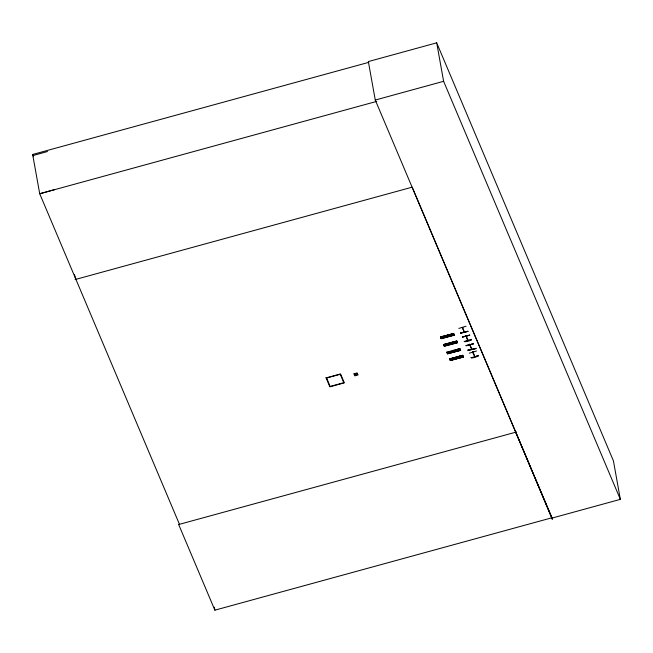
<?xml version="1.0" encoding="UTF-8"?>
<svg xmlns="http://www.w3.org/2000/svg" width="653" height="653" viewBox="0 0 653 653"><rect width="100%" height="100%" fill="white"/><g stroke="black" fill="none" stroke-linecap="round" stroke-linejoin="round"><path stroke-width="0.98" d="M462.381 327.439L464.446 331.969M472.723 351.779L472.976 352.832L473.188 352.342M453.574 333.503L453.786 334.026L440.653 337.503L440.473 336.972L453.598 333.471L454.186 335.046M440.587 337.34L453.713 333.765L440.538 337.209M454.129 334.916L441.061 338.54L440.473 336.972L453.606 333.528M443.648 344.547L456.79 341.021L457.402 342.605L444.203 345.968L443.665 344.515L456.79 341.021L456.978 341.576L443.844 345.053L443.689 344.613M443.762 344.841L456.904 341.307L443.73 344.76M444.26 346.017L457.378 342.515M454.072 334.671L440.938 338.246L441.142 338.736L454.259 335.234L454.072 334.671L440.93 338.205M460.096 348.857L447.036 352.604L446.856 352.065L447.46 353.559M447.313 353.322L460.455 349.771L447.313 353.322L447.525 353.828L460.643 350.334L459.965 348.571L446.881 352.163M460.569 350.065L447.395 353.51L460.455 349.771M457.263 342.221L457.451 342.784L444.318 346.253L444.122 345.755L457.239 342.254M449.705 358.815L450.309 360.301L463.442 356.897L450.186 360.015L450.374 360.578L463.499 357.077L462.822 355.314L449.77 359.052L463.026 355.877L449.884 359.346L449.713 358.815L462.83 355.314L449.729 358.905M450.292 360.383L463.426 356.807M463.304 356.522L450.203 360.105M462.626 327.569L462.536 328.035M464.161 332.059L463.965 331.569L464.414 331.928M465.956 336.303L466.193 336.687M466.291 336.124L468.087 340.572L467.458 339.715M469.678 344.898L471.719 349.192M469.809 344.221L471.744 349.241L471.221 348.947M474.609 356.767L472.821 352.334M474.388 356.432L474.927 356.685L473.147 352.351M462.814 328.018L462.748 327.341M473.27 352.767L473.213 352.089M32.854 155.602L47.489 151.52M54.354 189.68L39.719 193.761L32.65 154.475L368.741 62.353M412.574 188.105L551.948 517.772L214.878 610.171L178.669 524.522L179.485 524.367L39.719 193.761L376.789 101.362M436.694 42.829L368.349 61.562L375.271 100.048L552.005 518.09L620.35 499.357L613.428 460.879L436.694 42.829L443.616 81.307L620.35 499.357M375.271 100.048L443.616 81.307M75.103 279.557L412.182 187.166M326.067 377.907L340.556 373.932L344.327 382.846L329.838 386.813L326.01 377.581M326.573 378.038L340.262 374.291L343.821 382.707L330.132 386.454L326.516 377.72M354.016 373.81L357.101 372.912L358.064 374.904L354.889 375.859L353.918 373.867M178.669 524.522L516.556 431.976M458.822 328.426L466.046 326.255M460.651 332.948L468.021 331.308L460.757 333.25L460.602 332.679M460.675 333.022L468.021 331.3M454.186 334.965L441.085 338.556M462.389 336.875L469.752 335.185L462.487 337.119M462.455 337.021L469.727 335.095M467.613 340.213L467.866 339.609M466.046 345.535L473.417 343.845L466.152 345.788M466.128 345.69L473.392 343.756M447.517 353.828L460.643 350.326M467.956 350.212L467.964 350.253C483.318 346.074 473.996 350.041 467.899 349.943M468.046 350.473L475.319 348.563M469.287 353.183L476.51 351.012M476.51 355.975C482.787 354.481 471.066 359.436 471.066 357.428M467.801 340.662L466.013 336.238M473.001 352.791L472.903 352.228M469.923 344.833L470.111 345.176M464.087 331.977L462.373 327.635M32.65 154.475L33.434 156.336M515.764 432.188L552.299 519.355L551.94 517.347M461.491 355.673L462.087 357.167M458.635 348.922L459.239 350.416M455.443 341.38L456.047 342.866M452.251 333.83L452.856 335.324M460.602 355.909L461.198 357.403M457.745 349.159L458.349 350.653M454.553 341.617L455.157 343.103M451.362 334.067L451.966 335.56M459.271 356.26L459.867 357.754M456.414 349.518L457.018 351.012M453.223 341.968L453.827 343.462M450.031 334.418L450.635 335.911M458.088 356.579L458.684 358.073M455.231 349.837L455.835 351.33M452.039 342.286L452.643 343.78M448.848 334.736L449.452 336.23M456.757 356.938L457.353 358.432M453.9 350.188L454.504 351.681M450.709 342.637L451.313 344.131M447.517 335.095L448.121 336.581M451.043 358.456L451.639 359.95M448.187 351.714L448.791 353.208M444.995 344.164L445.599 345.657M441.803 336.613L442.408 338.107M478.388 355.803L471.14 357.771M471.507 339.348C472.258 340.417 464.087 342.637 464.234 341.282M74.409 274.521L75.895 279.345M472.976 351.706L473.254 352.718M472.682 351.894L472.78 352.449M469.556 344.286L469.654 344.955L469.515 344.4M467.515 339.65L467.597 340.27M462.34 327.447L462.446 328.01M214.339 607.176L214.878 610.171M354.906 373.981L355.216 375.14L356.546 375.075L357.313 374.3L356.758 373.581L354.906 373.981M471.556 339.609L464.291 341.601L471.564 339.65"/></g></svg>
